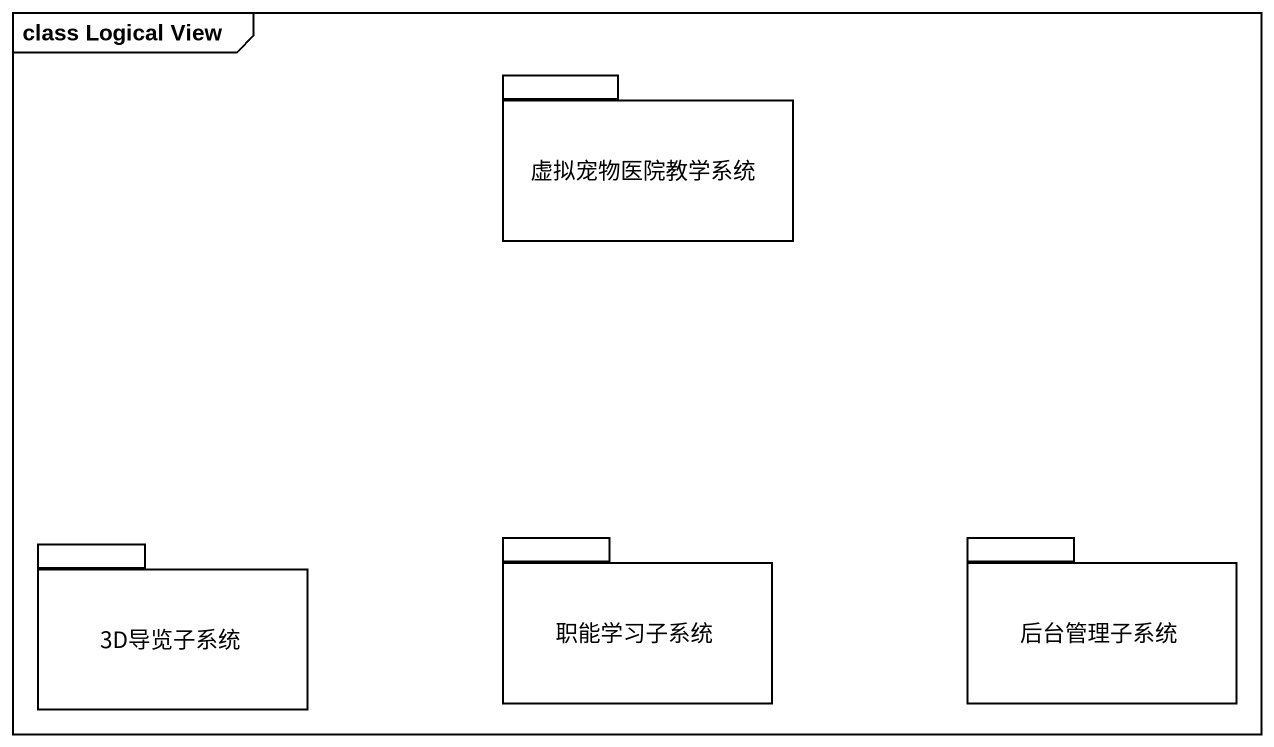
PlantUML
@startuml
mainframe class Logical View
package 虚拟宠物医院教学系统 {
}
package "3D导览子系统" as p3D导览子系统 {
}
package 职能学习子系统 {
}
package 后台管理子系统 {
}
@enduml
